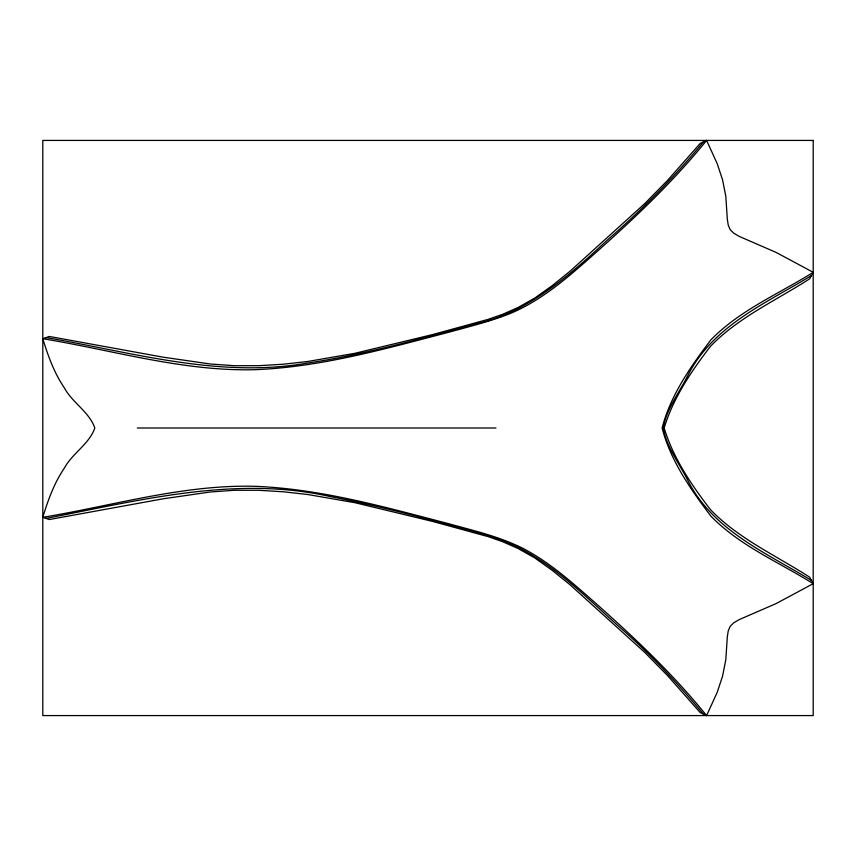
<?xml version="1.0" encoding="UTF-8"?>
<svg xmlns="http://www.w3.org/2000/svg" width="856" height="856" viewBox="0 0 856 856"><rect width="100%" height="100%" fill="white"/><g stroke="black" fill="none" stroke-linecap="round" stroke-linejoin="round"><path stroke-width="1.28" d="M42.8 517.292C48.032 500.118 54.206 482.998 64.393 468.061C72.45 453.145 89.227 444.125 94.823 428C89.227 411.875 72.45 402.855 64.403 387.939C54.217 373.002 48.043 355.882 42.811 338.709L49.316 336.462L163.196 357.187L210.255 363.993L234.298 365.694L258.758 365.694L283.325 364.207L307.732 361.489L354.855 353.314L432.387 334.632L488.081 319.374L502.75 314.259L518.222 307.422L534.668 298.123L552.227 285.637L570.171 271.127L644.953 203.396L667.851 180.049L700.208 143.434L706.596 140.427L717.157 163.539L722.55 179.771L725.813 196.302L727.311 219.157L728.231 225.053L730.147 229.643L733.795 233.217L739.156 236.374L776.167 252.445L813.2 272.326L809.733 278.778C776.135 300.477 738.525 317.223 710.437 346.37C691.53 370.969 673.094 398.126 664.181 428C673.105 457.874 691.53 485.02 710.437 509.62C738.525 538.777 776.125 555.512 809.723 577.222L813.189 583.674L776.157 603.555L739.156 619.626L733.795 622.772L730.147 626.346L728.231 630.947L727.311 636.843L725.813 659.698L722.55 676.229L717.157 692.461L706.596 715.573L700.208 712.567L667.851 675.94L644.932 652.572L570.139 584.841L552.206 570.342L534.658 557.866L518.222 548.578L502.75 541.741L488.081 536.616L432.387 521.368L354.951 502.707L307.828 494.522L283.411 491.793L258.812 490.295L234.341 490.274L210.276 491.986L163.207 498.791L49.306 519.538L42.8 517.292C113.185 505.725 182.82 484.464 254.724 486.294C320.775 488.872 384.686 507.052 448.266 523.615C473.454 530.57 499.187 536.509 522.706 548.247C548.985 561.91 571.284 581.716 593.358 601.18C633.558 636.8 672.741 673.747 706.596 715.573M706.596 140.427C672.752 182.232 633.59 219.179 593.401 254.778C567.057 278.104 539.954 302.018 506.699 314.912C487.642 322.081 467.868 327.013 448.266 332.385C384.665 348.948 320.743 367.149 254.671 369.696C182.788 371.493 113.163 350.265 42.811 338.709M703.407 141.925C674.175 177.331 641.754 209.923 607.257 240.172C568.973 275.707 528.024 312.59 475.433 324.017C419.483 339.083 363.522 354.876 306.095 363.286C218.601 378.341 131.546 352.223 46.063 337.585M811.467 275.557C767.137 302.585 714.289 324.991 688.855 373.526C680.124 391.395 666.76 408.141 663.154 428C666.77 447.859 680.135 464.605 688.866 482.463C714.289 530.998 767.126 553.415 811.456 580.443M813.2 272.326C778.596 294.047 739.648 310.182 710.833 339.939C690.813 366.422 670.355 395.526 662.127 428C670.366 460.475 690.824 489.568 710.844 516.061C739.648 545.807 778.596 561.953 813.189 583.674M46.053 518.415C139.175 500.514 235.421 475.166 330.395 496.587C384.162 506.955 437.127 521.133 489.76 536.166C543.036 551.713 581.78 593.732 622.141 629.342C651.48 655.343 678.241 684.051 703.407 714.075M137.292 428L495.977 428M813.2 140.427L42.8 140.427L42.8 715.573L813.2 715.573L813.2 140.427"/></g></svg>
